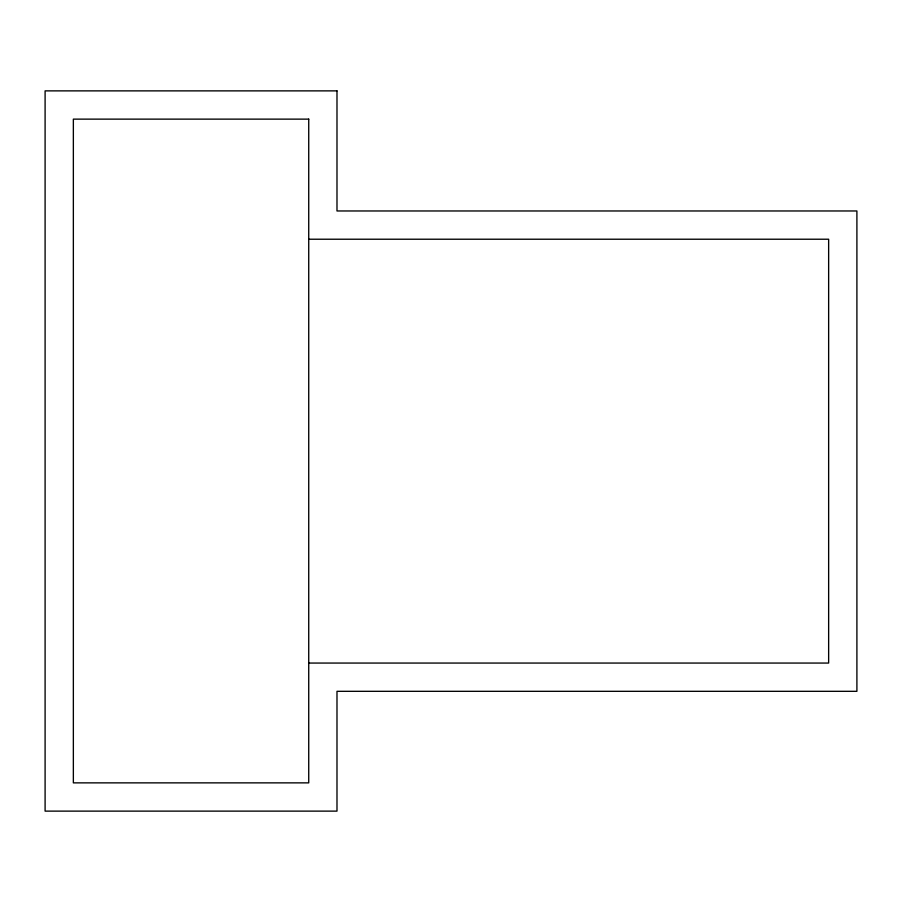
<?xml version="1.0" encoding="UTF-8"?>
<svg xmlns="http://www.w3.org/2000/svg" width="902" height="902" viewBox="0 0 902 902"><rect width="100%" height="100%" fill="white"/><g stroke="black" fill="none" stroke-linecap="round" stroke-linejoin="round"><path stroke-width="1.35" d="M308.732 239.222L828.645 239.222L828.645 663.06L308.732 663.06M336.987 90.876L45.1 90.876L45.1 811.123L336.987 811.123L336.987 691.315L856.9 691.315L856.9 210.967L336.987 210.967L336.987 90.876M308.732 119.132L73.355 119.132L73.355 782.868L308.732 782.868L308.732 119.132"/></g></svg>
